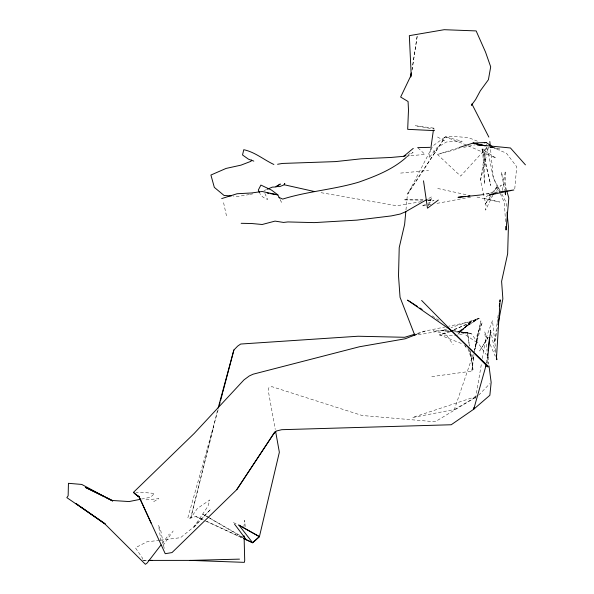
<?xml version="1.0" encoding="UTF-8"?>
<svg xmlns="http://www.w3.org/2000/svg" width="594" height="594" viewBox="0 0 594 594"><rect width="100%" height="100%" fill="white"/><g stroke="black" fill="none" stroke-linecap="round" stroke-linejoin="round"><path stroke-width="0.45" stroke-dasharray="2.97 2.23" d="M490.161 335.499L490.54 330.093L495.248 352.494M514.768 188.855L516.691 166.706L506.437 153.193L491.468 146.896M431.801 376.626L471.874 371.131L473.67 355.064M405.969 209.905L407.484 193.607L445.285 136.88L456.044 136.561L468.725 137.719L478.868 141.773M489.968 335.617L490.54 330.093L489.857 335.573M486.441 363.001L487.125 357.514M497.089 323.522L494.646 342.679L496.992 330.16M497.208 322.609L497.668 318.963M497.787 318.05L498.255 314.397M471.874 371.131L473.967 355.182M474.435 351.641L477.145 335.031L482.239 322.282L474.673 349.866L480.925 320.864L474.517 351.351M218.161 409.763L187.719 518.31L190.741 518.065L195.872 516.513L203.356 519.824M502.427 190.407L505.308 170.968L505.464 190.199M412.021 70.166L417.315 35.298L412.073 69.483M492.872 195.099L485.595 210.105L486.122 205.828L480.487 180.257L485.194 151.017L487.125 147.037M430.687 149.198L428.89 158.138L436.954 147.683L446.577 141.966L462.162 141.216L445.285 136.88L432.781 145.99L407.937 193.8L445.285 136.88L466.468 145.003M475.571 398.359L481.563 363.045M482.328 358.524L485.55 339.508L492.485 320.545L495.96 352.383M497.156 329.262L497.49 327.472M467.961 348.552L470.938 357.328L473.01 358.524L473.76 354.937M480.487 180.257L488.52 146.881M160.447 540.176L180.531 537.681L192.701 527.806L210.699 509.258L193.198 528.118L207.937 506.244L209.793 499.962L197.371 508.471L190.741 518.035L217.419 410.729M486.842 363.172L488.35 357.076M190.741 518.065L213.706 426.715M476.269 396.436L412.474 417.537L454.343 409.526L473.18 354.247M428.43 205.702L431.92 196.607L427.932 198.901M493.28 194.268L497.327 185.937L493.703 191.305M490.599 195.909L484.904 204.351L491.966 196.079M162.979 545.567L173.158 530.977M162.155 543.428L169.379 534.013M496.673 190.563L501.381 185.053L492.775 191.751M486.738 147.624L460.654 176.121L431.816 149.228M478.638 395.21L489.894 383.627M476.93 342.538L460.439 331.407L471.309 321.577L479.12 318.228L458.865 331.407L471.257 333.434L486.189 354.536M460.439 331.407L471.309 321.577L448.663 326.225M488.476 195.099L484.177 198.448L499.665 202.027L475.423 196.725M407.098 156.757L413.082 152.428L408.048 154.492M458.865 331.407L479.12 318.228L451.017 327.598M475.631 397.297L435.157 421.777L362.088 415.496L271.918 386.664L268.896 387.659L268.198 390.265L275.26 429.469M153.683 501.64L158.717 498.693L145.515 499.888M454.343 409.526L475.646 397.223M427.843 203.371L434.006 200.26L427.561 200.171M454.343 329.856L479.12 318.228L469.312 323.552L453.215 329.744M263.959 190.652L266.468 189.59M425.534 204.529L421.71 206.073L430.836 204.477M417.634 333.954L425.104 331.051L445.04 326.967M449.829 331.044L439.664 334.949L463.157 344.164M446.629 329.069L442.24 330.531L417.589 334.957M458.293 147.802L438.365 154.195L459.288 148.574M417.441 333.39L425.104 331.051M450.289 331.764L439.664 334.949L456.4 335.499L467.485 332.603L469.505 346.087M463.654 147.409L475.282 144.765M250.267 194.357L252.858 193.83M141.558 499.057L150.46 497.267L154.655 493.466L140.897 492.211L135.937 492.315M470.582 197.119L435.395 203.675M481.407 195.092L490.421 193.406M249.398 194.535L238.654 196.317L233.197 196.013M421.384 201.656L396.77 205.754L318.941 192.322M427.717 200.609L432.239 199.859L427.621 199.851M480.873 194.327L490.035 193.117M159.541 540.288L146.755 541.869L135.417 547.779L142.567 558.241L142.567 559.689M400.638 173.092L428.556 170.493M405.754 156.133L425.022 154.418L417.708 147.639M142.567 560.409L147.772 560.394M143.458 560.409L147.913 560.409M423.002 199.851L403.601 199.829L422.95 200.104M456.667 331.712L467.485 332.603L469.401 346.339M455.843 331.89L471.257 333.434L456.645 331.214M433.62 128.111L415.176 125.698L434.288 129.136L433.62 128.111L434.466 130.621M444.03 330.806L433.189 330.843L445.515 333.717L453.252 344.758M489.441 147.074L499.97 149.064L490.986 147.067M437.711 188.476L467.344 194.958M489.901 146.985L494.342 148.01M206.667 521.302L242.864 538.06M468.161 145.753L496.094 158.145L481.957 149.027L490.822 185.521L482.551 147.951L485.194 151.017L484.444 184.199L482.551 147.951M233.39 522.594L238.951 525.155M195.879 516.535L242.642 538.112M437.518 137.006L446.577 141.966M209.229 517.834L202.792 514.144L207.603 516.951M210.031 518.295L243.013 537.214M208.397 517.419L242.835 537.54M432.15 315.882L440.607 321.302M464.493 345.04L466.476 348.025L465.243 345.626M500.096 190.763L493.31 177.747L486.508 144.305M501.796 194.015L506.043 202.153L506.66 208.524M280.219 199.822L281.445 202.242L280.257 199.792M468.97 349.799L473.01 358.524M264.865 193.406L267.642 199.51L263.573 197.587L260.551 194.936L259.808 193.302M499.948 192.708L493.31 177.747L490.34 146.911M500.311 193.54L504.373 202.68L505.657 223.656M487.941 339.397L484.637 331.794L487.102 351.358M490.147 344.461L495.285 356.281M506.571 190.236L501.321 172.067L504.662 190.236M223.604 202.732L226.908 217.901M164.196 548.433L160.803 530.776L158.561 525.438L160.967 540.733M470.314 351.485L473.01 369.468L470.04 350.92M487.815 356.823L488.765 364.115M245.159 526.722L244.728 520.374L243.844 526.692M487.785 356.801L487.993 363.677M485.194 341.966L479.633 351.017L488.186 337.221L485.194 341.966M471.309 321.577L457.566 334.593L471.309 321.577M444.045 330.68L442.24 330.531L444.052 330.709"/><path stroke-width="0.89" d="M405.806 211.716L404.625 224.391L399.22 247.594L398.515 275.809L400.044 297.304L414.85 335.447M487.785 356.801L489.872 336.538M433.308 130.762L430.828 148.329M135.417 494.364L139.13 496.874L165.243 553.705L172.008 552.576L236.761 489.656L273.359 434.162L276.381 431.006L281.742 429.692L451.217 424.755L473.73 409.229L486.211 364.835M487.347 355.687L487.577 353.861M488.03 350.2L489.627 337.407M499.302 306.185L499.651 303.452M499.881 301.626L500.118 299.799L496.525 356.972L496.755 359.66L496.376 357.87M474.034 407.417L473.73 409.229L489.872 395.285L491.149 382.343L489.003 365.934M497.995 324.792L498.329 323.002M498.67 321.213L502.858 298.849L501.603 281.37L507.647 253.787L508.412 226.73L507.009 212.169M411.412 73.663L410.744 76.99L411.085 72.631L409.333 35.662L444.201 29.7L476.143 30.918L485.536 52.101L490.696 66.84L488.409 79.707L480.323 90.793L475.601 99.562L471.369 105.287L471.695 104.514M243.466 538.513L252.665 542.745L259.415 536.642L279.358 452.257L275.586 431.289M485.981 366.661L486.412 364.916M219.32 405.36L220.04 402.628M220.485 400.905L222.386 393.711M222.824 392.01L233.88 350L237.682 346.094L240.681 344.037L358.093 336.234L404.67 337.295L414.887 334.17M411.36 72.899L410.268 76.96L400.638 97.045L408.071 101.515L408.494 109.964L407.684 129.329L434.466 130.621M218.139 408.056L233.88 350M251.574 160.009L251.002 161.293L240.978 165.147L226.091 168.421L210.915 175.037L214.323 187.37L224.101 195.508L231.378 195.916M236.761 489.656L274.948 431.905L273.359 434.162M161.041 544.876L147.149 562.986L145.411 564.3L105.004 524.049L75.765 503.415L78.787 505.501M151.21 523.269L139.13 496.911L133.45 492.359L194.201 433.442L243.993 379.863L249.309 375.943L253.141 374.19L359.437 346.762L405.175 338.788L416.802 334.274M252.658 542.753L259.415 536.642L238.959 525.17L252.658 542.753L243.666 538.439M413.268 148.374L403.853 156.207L405.531 155.517M438.342 200.044L427.472 208.19L423.507 180.814M406.348 157.291C392.783 169.476 375.883 176.069 358.976 182.083C333.91 189.597 307.647 191.275 282.67 199.094L278.994 197.401M427.138 199.361L405.62 211.754L400.245 214.033L391.357 215.904L356.964 220.114L314.211 222.616L287.919 221.933L283.509 222.431L275.044 221.109L262.199 224.495L251.589 223.507L241.164 223.307M267.3 189.241L272.319 187.125L276.062 186.954L280.338 184.036L275.891 186.561L279.722 186.613L284.236 184.771L314.434 191.535M459.162 147.527L473.032 143.08L486.144 142.501L492.107 146.51M221.688 198.589L237.095 193.741L251.641 192.968L262.132 191.483L277.873 194.891L279.462 198.158M495.262 193.34L489.107 195.136L513.847 189.983L499.19 191.914M484.333 142.879L486.144 142.501M140.674 499.235L129.098 501.559L112.533 500.497L85.313 487.362L104.418 496.881M277.584 164.271L282.447 163.439L335.447 161.605L361.315 158.798L390.852 157.469L403.913 156.296M465.31 196.376L457.981 197.342L480.501 194.988M468.057 196.013L469.884 195.775M490.948 192.998L492.782 192.753M495.53 192.397L497.356 192.152M190.11 560.409L239.493 559.132M417.708 147.639L429.804 147.349M148.634 560.394L152.109 560.387M148.804 560.409L190.191 560.387L244.327 562.355L244.713 560.394L244.075 535.795M444.958 330.806L448.589 331.162M450.401 331.348L452.212 331.526M417.537 306.519L407.536 300.111L451.165 330.383L455.732 331.073M267.189 193.095L268.971 193.392M270.753 193.689L277.873 194.891L271.636 190.162L260.907 185.076L258.331 190.035L259.437 192.486M479.789 145.248L477.16 144.75L510.446 147.973L525.43 164.857M485.602 145.872L473.032 143.08L484.578 145.753M253.809 161.115L248.455 159.17L242.523 154.982L243.77 149.703C255.093 152.131 263.699 159.734 273.893 164.486M106.081 497.713L112.726 501.024L81.757 484.437L68.444 483.316L68.139 495.804L66.825 497.624L105.153 523.863L81.044 507.076M238.951 525.185L259.415 536.642M419.847 307.996L422.148 309.474M135.469 494.394L133.45 492.359M421.629 300.453L451.165 330.383L488.186 366.231M451.165 330.383L488.09 367.114M234.489 524.057L246.035 539.411M488.847 137.088L471.881 103.935M506.816 191.097L508.82 198.017L506.051 230.034L505.828 226.388M505.167 192.961L505.501 194.773L505.472 191.112M496.257 355.108L496.755 359.66M489.82 141.469L490.258 146.005M284.533 183.791L284.236 184.771L284.786 183.42L284.533 183.791M139.13 496.874L137.103 495.515L139.107 496.896"/></g></svg>
